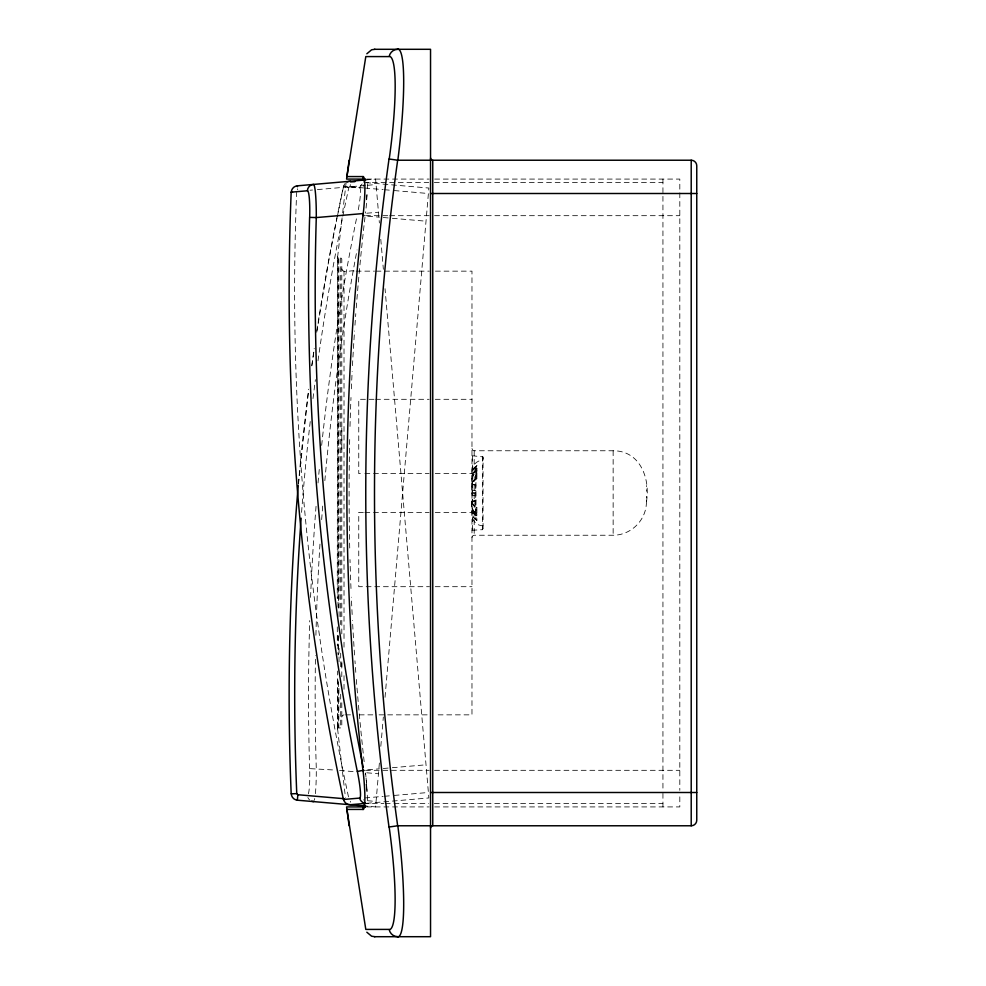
<?xml version="1.0" encoding="UTF-8"?>
<svg xmlns="http://www.w3.org/2000/svg" width="986" height="986" viewBox="0 0 986 986"><rect width="100%" height="100%" fill="white"/><g stroke="black" fill="none" stroke-linecap="round" stroke-linejoin="round"><path stroke-width="0.74" stroke-dasharray="4.93 3.7" d="M337.964 635.23L337.927 654.433M337.988 607.228L337.631 256.791L337.261 598.428M339.085 616.583L338.913 280.579L338.753 258.295L337.631 256.791M341.797 666.758L341.797 660.632L341.797 677.665M341.797 449.185L341.797 427.751M471.974 511.82L471.974 510.674M471.974 501.418C469.915 507.864 474.969 513.435 476.928 514.039A2.946 2.65 -34.1 0 1 476.337 513.829L476.127 513.595M471.974 494.048L471.974 493.308M471.974 492.704L471.974 491.965M471.974 490.486L471.974 484.952L475.93 485.432M471.974 482.179L471.974 480.379M471.974 476.065L471.974 475.326M471.974 471.628C471.653 465.577 477.002 460.068 483.066 460.203M475.93 510.76L475.93 508.838M475.93 477.384C476.928 471.579 474.808 473.095 476.928 471.961A2.933 2.65 34.1 0 0 476.337 472.171L475.782 472.75A2.49 1.972 0 0 0 475.708 473.243M475.93 471.665L475.93 467.389A2.268 1.775 -0.3 0 1 476.916 465.91L476.916 471.604A2.268 1.824 0.2 0 0 475.93 473.107M471.974 530.246L482.511 529.692L483.066 528.496M483.066 459.402L483.066 457.504M471.974 537.456L472.614 535.891L474.192 535.238L613.144 535.238C631.139 535.262 646.446 519.955 646.422 501.96L646.422 501.8M646.422 501.332L646.422 500.481M646.422 497.918L646.422 496.303M646.422 491.324L646.422 489.697M646.422 486.665L646.422 485.519M337.878 679.859L337.631 729.209L337.36 671.035M339.024 661.816L339.048 644.98M338.962 688.376L338.753 727.705L337.631 729.209M476.928 478.259A2.933 2.329 29.2 0 0 476.337 478.53L475.93 479.147L476.928 478.469M337.68 728.765L337.717 727.631L337.656 728.913M471.974 479.418L472.849 475.881L476.127 472.405M471.974 484.188L472.873 481.414L476.275 478.58A2.243 1.393 0 0 1 476.916 478.025L476.916 470.642A2.255 1.343 -0.2 0 0 476.238 471.074M337.335 216.452L343.559 186.527C347.762 188.277 350.708 188.277 350.424 183.778M379.376 763.028L375.604 806.93L365.461 806.055M380.818 746.328L383.344 716.982M385.033 697.324L428.873 188.043L366.57 182.681M298.475 483.953L308.692 389.778M337.606 257.087L342.499 214.295M342.66 212.89L346.135 182.41M311.909 365.535L314.287 348.896M316.728 332.27L328.597 261.45L337.027 217.943M341.797 717.068L342.45 715.503L344.015 714.85M471.974 501.011L475.93 500.58M475.93 479.073L476.275 478.555L475.733 479.011M475.955 472.812L475.955 472.812A3.993 2.687 -19.1 0 1 476.226 472.405M362.195 183.963A6.655 6.606 -85.1 0 0 359.668 187.919L343.559 186.527L345.211 183.384M476.164 466.415A3.981 3.315 17.5 0 0 475.807 466.772L475.03 467.364A11.228 8.899 0 0 0 472.208 473.292L472.195 512.708A11.228 8.899 0 0 0 475.018 518.648L475.782 519.24A3.981 3.315 -17.6 0 0 476.164 519.585L476.324 519.795M476.928 465.663L474.858 467.093A11.45 9.096 0.1 0 0 471.986 473.157M475.782 471.209L475.005 471.69A11.24 6.865 0 0 0 472.208 476.238M476.928 470.285L474.882 471.37A11.462 7.038 0.3 0 0 471.986 476.065M338.494 681.733L338.74 727.988L341.094 727.902L341.797 726.879L341.797 701.342M365.461 179.945L375.604 179.07L379.376 222.972M310.06 190.224L312.5 190.015M317.393 189.595L366.287 185.38M367.507 185.282L376.073 184.542M366.792 213.222L378.451 212.224M367.729 769.819L379.388 768.821M383.271 768.488L391.048 767.811M392.342 767.7L426.026 764.803M364.832 797.957L383.172 796.38M384.392 796.281L391.725 795.653M394.178 795.431L428.405 792.485M366.57 803.319L428.873 797.957L385.033 288.676M308.384 793.767A26.523 3.044 88.3 0 0 309.678 768.624L335.708 770.091M366.669 179.082L429.181 179.082M434.678 179.082L679.81 179.082L679.81 790.341M363.772 182.41L428.737 182.41M434.345 182.41L662.937 182.41M365.56 215.688L388.657 215.688M389.704 215.688L429.181 215.688M434.518 215.688L679.81 215.688M341.797 268.931C343.165 274.157 351.226 269.56 354.677 271.15M356.205 271.15L374.483 271.15M376.011 271.15L429.317 271.15M435.418 271.15L471.974 271.15L471.974 714.85L435.418 714.85M374.051 399.305L358.756 399.305L358.756 473.625L363.341 473.625M375.58 399.305L429.132 399.305M435.245 399.305L471.974 399.305M471.974 448.544L472.614 450.109L474.192 450.762L613.144 450.762C640.358 450.639 650.452 478.863 646.422 501.948M471.974 455.754L483.066 456.863L483.066 529.137M364.869 473.625L429.132 473.625M435.245 473.625L471.974 473.625M472.195 484.36L475.708 484.36M472.195 484.767L475.708 484.767M472.195 490.35L475.708 490.35M472.195 492.544L475.708 492.544M472.195 493.456L475.708 493.456M472.195 495.65L475.708 495.65M472.195 501.233L475.708 501.233M472.195 501.64L475.708 501.64M363.341 512.375L358.756 512.375L358.756 586.695L429.514 586.695M364.869 512.375L429.132 512.375M435.245 512.375L471.974 512.375M435.245 586.695L471.974 586.695M345.544 714.85L351.632 714.85M359.249 714.85L372.954 714.85M379.055 714.85L429.317 714.85M365.56 770.312L429.181 770.312M434.518 770.312L679.81 770.312M363.772 803.59L383.924 803.59M385.243 803.59L392.601 803.59M394.043 803.59L428.737 803.59M434.345 803.59L662.937 803.59M366.669 806.918L429.181 806.918M434.678 806.918L679.81 806.918L679.81 793.385M341.797 633.899L341.797 259.121L341.094 258.098L338.74 258.012L338.383 608.066M350.116 186.773L363.612 187.932M364.832 188.043L383.172 189.62M384.392 189.719L391.725 190.347M394.178 190.557L428.405 193.515M367.729 216.18L379.388 217.179M383.271 217.512L391.048 218.189M392.342 218.3L426.026 221.197M339.591 770.436L355.133 771.767M366.792 772.777L378.451 773.776M367.507 800.718L376.073 801.458M483.066 525.797C477.125 525.932 471.838 520.645 471.974 514.704M476.904 507.531L476.312 507.482A2.946 2.292 -22.9 0 0 476.965 507.654M476.904 515.703L475.942 515.259A2.946 1.06 15.2 0 0 476.571 515.629M471.974 501.812L472.91 504.635L475.967 507.1A3.981 1.886 15.9 0 0 476.275 507.285L476.275 507.445A2.243 1.393 0 0 0 476.916 507.975L476.916 515.358A2.243 1.343 0.2 0 1 476.238 514.926M475.733 506.989L476.275 507.42M475.868 515.21L474.882 514.63A11.462 7.038 -0.3 0 1 471.986 509.935M476.904 520.325L476.879 520.3A2.946 1.565 20.5 0 1 476.287 519.819L474.858 518.907A11.45 9.096 -0.1 0 1 471.986 512.843M476.793 520.263L476.152 519.881M475.733 514.766L475.005 514.31A11.24 6.865 0 0 1 472.208 509.762M471.986 506.582A11.462 9.047 0.4 0 0 474.833 512.597L475.782 513.25A2.49 1.972 0 0 1 475.708 512.757M474.833 512.597L476.127 513.62A3.981 2.687 19.1 0 1 475.881 513.225L475.93 512.893A2.243 1.799 0 0 0 476.916 514.396L476.916 520.078A2.243 1.75 0.2 0 1 475.93 518.636L475.93 467.389M472.91 504.635L473.477 505.325M337.606 728.913L345.445 797.514M380.781 239.253L383.369 269.289M297.612 188.757L297.698 189.768M350.338 801.236L350.424 802.222M337.656 257.087L337.717 258.369L337.68 257.235M338.408 636.007L338.432 654.987M337.298 626.923L337.323 645.768M662.937 179.082L662.937 791.29M662.937 793.385L662.937 806.918M613.144 450.762L613.144 535.238M482.511 456.308L482.511 529.692M474.192 450.762L474.192 535.238M472.528 456.308L472.528 529.692M344.015 271.15L344.015 649.873M344.015 675.693L344.015 690.064M340.688 258.024L340.688 624.582M340.688 653.139L340.688 669.506M340.688 694.193L340.688 727.976M364.167 761.685A2400.885 2400.885 0 0 1 356.229 678.109M355.798 672.341A2400.885 2400.885 0 0 1 354.96 660.78M354.553 655.012A2400.885 2400.885 0 0 1 352.47 620.33M352.162 614.549A2400.885 2400.885 0 0 1 351.349 597.196M350.991 588.519A2400.885 2400.885 0 0 1 350.005 559.58M349.722 548.006A2400.885 2400.885 0 0 1 349.722 437.994M350.005 426.42A2400.885 2400.885 0 0 1 350.991 397.481M351.349 388.804A2400.885 2400.885 0 0 1 352.162 371.451M352.47 365.67A2400.885 2400.885 0 0 1 354.553 330.988M354.96 325.22A2400.885 2400.885 0 0 1 355.798 313.659M356.229 307.891A2400.885 2400.885 0 0 1 364.993 217.117M367.002 194.587A36.42 4.425 -83 0 1 365.535 213.099M363.6 799.695A33.068 3.784 83.4 0 1 363.563 800.065M363.427 184.9A33.068 3.784 -83.4 0 1 363.6 186.305M476.287 466.193A2.946 1.565 -20.5 0 1 476.879 465.774M475.782 466.76A2.49 1.972 0 0 0 475.708 467.253L475.708 518.747A2.49 1.972 0 0 0 475.782 519.24M476.065 515.123A3.981 2.785 -19.8 0 1 475.733 514.815M475.597 478.962A3.993 2.108 -11.3 0 1 475.93 478.629M475.733 471.185A3.981 2.785 19.7 0 1 476.065 470.877M475.93 470.778A2.946 1.06 -15.2 0 1 476.571 470.371M475.93 469.94A2.219 1.762 0 0 1 476.916 468.486M472.208 484.015A11.228 6.853 0 0 1 475.018 479.442L475.659 479.073L474.858 479.553A11.45 6.951 -0.1 0 0 471.986 484.188M474.993 512.634A11.24 8.911 0 0 1 472.208 506.718M472.208 501.985A11.216 6.84 0 0 0 475.104 506.619L475.659 506.927L475.03 506.557A11.438 6.951 0.1 0 1 471.986 501.812M471.986 479.418A11.45 9.047 -0.4 0 1 474.919 473.317L475.178 473.218A11.24 8.899 0 0 0 472.208 479.282M366.089 784.215A33.105 3.057 79.8 0 1 366.915 791.08M367.273 795.16A33.105 3.057 79.8 0 1 367.273 802.284M315.384 793.656A33.13 3.057 89.6 0 0 316.284 768.427A2396.535 2396.535 0 0 1 315.483 655.517M314.719 798.512A33.13 3.057 89.6 0 1 314.374 800.003M315.914 635.255A2396.535 2396.535 0 0 1 320.056 542.707M321.658 519.61A2396.535 2396.535 0 0 1 322.878 503.735M324.85 480.65A2396.535 2396.535 0 0 1 357.068 249.914M309.666 799.979A6.655 6.606 -85.1 0 1 307.878 797.477M309.616 768.624A2403.227 2403.227 0 0 1 309.727 620.588M310.565 597.368A2403.227 2403.227 0 0 1 316.186 504.647M318.022 482.955A2403.227 2403.227 0 0 1 319.489 467.056M321.658 445.389A2403.227 2403.227 0 0 1 357.031 215.934M359.668 187.895A26.523 3.044 -78.4 0 1 357.893 211.941M367.273 183.716A33.13 3.057 -79.8 0 1 367.273 190.84M366.915 194.92A33.13 3.057 -79.8 0 1 366.089 201.773M298.401 484.126A2407.578 2407.578 0 0 1 308.643 389.174M311.749 365.868A2407.578 2407.578 0 0 1 314.214 348.415M316.814 330.976A2407.578 2407.578 0 0 1 343.448 186.502M343.572 186.539A6.619 6.619 0 0 1 345.026 183.606M301.58 512.363A2402.093 2402.093 0 0 1 310.528 418.976M312.981 398.603A2402.093 2402.093 0 0 1 315.409 379.696M317.985 360.814A2402.093 2402.093 0 0 1 348.81 187.66M348.502 796.91A2402.093 2402.093 0 0 1 296.65 192.381M475.708 500.777L474.821 500.863L475.708 500.789M366.989 791.388A36.42 4.425 83 0 0 365.535 772.987A36.334 4.412 83 0 1 366.989 791.388"/><path stroke-width="1.48" d="M365.818 806.092L297.365 800.201L297.834 794.728L296.761 793.607A2402.093 2402.093 0 0 1 301.137 518.205M350.585 181.917L354.923 181.671M349.13 160.225L346.579 179.082L365.214 179.082A36.42 4.425 -83 0 1 365.338 179.045A2.219 2.206 -90 0 1 363.033 176.58L346.912 176.568L365.806 56.584L389.15 56.596A8.874 8.788 -90 0 1 397.802 49.3M366.829 53.786L371.611 49.793L374.902 49.3M344.755 799.215L343.584 799.461A6.619 6.619 0 0 0 350.634 804.675L365.301 803.43M363.292 770.276L357.376 771.483A26.499 3.044 78.4 0 1 359.668 798.093A6.655 6.606 85.1 0 0 365.572 803.319M430.537 825.775L397.802 825.775L389.15 826.983A101.546 13.927 82 0 1 389.187 929.601M363.045 809.555A38.688 4.437 83.4 0 0 363.033 770.571L364.13 770.436M343.559 799.473L359.668 798.081M292.497 192.208L291.301 192.159A6.619 6.619 0 0 1 297.365 185.824L365.818 179.908M291.264 192.159L307.385 190.779A6.655 6.606 85.1 0 1 313.425 184.419A33.13 3.057 -89.6 0 1 316.284 217.573A2396.535 2396.535 0 0 0 363.205 767.33M362.91 213.568L316.272 217.573L309.678 217.376A26.523 3.044 -88.3 0 0 307.385 190.754M296.761 793.607L291.301 793.841A6.619 6.619 0 0 0 297.365 800.176M374.532 49.3L430.537 49.3L430.537 936.7L374.532 936.7M389.187 56.387A101.546 13.964 -82 0 1 389.211 159.029L397.802 160.225L430.537 160.225M430.537 158.006A2.219 2.219 0 0 0 432.755 160.225L691.211 160.225A5.546 5.546 0 0 1 696.757 165.771L696.757 820.216A5.546 5.546 0 0 1 691.211 825.775L432.755 825.775A2.219 2.219 0 0 0 430.537 827.993M430.549 193.502L696.732 193.502M430.549 792.497L696.732 792.497M297.834 794.728L344.287 798.722M363.033 176.531A38.688 4.437 -83.4 0 1 363.045 215.441L364.13 215.564M374.902 936.7L371.611 936.207L366.829 932.214M349.13 825.775L346.579 806.918L365.214 806.918A2.219 2.206 -90 0 0 363.033 809.42L346.912 809.432L365.806 929.416L389.15 929.404A8.874 8.788 90 0 0 397.802 936.7M297.365 185.824L297.439 186.699M691.211 160.225L691.211 825.775M432.755 160.225L432.755 825.775M431.079 159.473L431.079 160.287M431.079 825.713L431.079 826.527M397.666 825.8A2401.588 2401.588 0 0 1 397.666 160.2M397.826 825.775A110.112 13.94 82.7 0 1 397.826 936.885M397.826 49.115A110.112 13.94 -82.7 0 1 397.826 160.237M389.014 827.007A2410.585 2410.585 0 0 1 389.014 158.992M362.971 770.571A2403.116 2403.116 0 0 1 362.971 215.429M362.675 179.033A36.383 4.166 -83.4 0 1 363.797 180.882M363.797 805.118A36.383 4.166 83.4 0 1 362.675 806.967M311.761 801.211A6.655 6.606 -85.1 0 0 313.425 801.581A33.13 3.057 89.6 0 0 313.942 801.162M291.178 793.841A2407.578 2407.578 0 0 1 298.265 485.58M347.134 181.966A6.619 6.619 0 0 1 350.634 181.313M357.314 771.496A2403.227 2403.227 0 0 1 309.616 217.376M343.448 799.498A2407.578 2407.578 0 0 1 291.178 192.159M365.227 807.041A36.42 4.425 83 0 0 365.338 807.029A36.334 4.412 83 0 1 365.227 806.967"/></g></svg>
